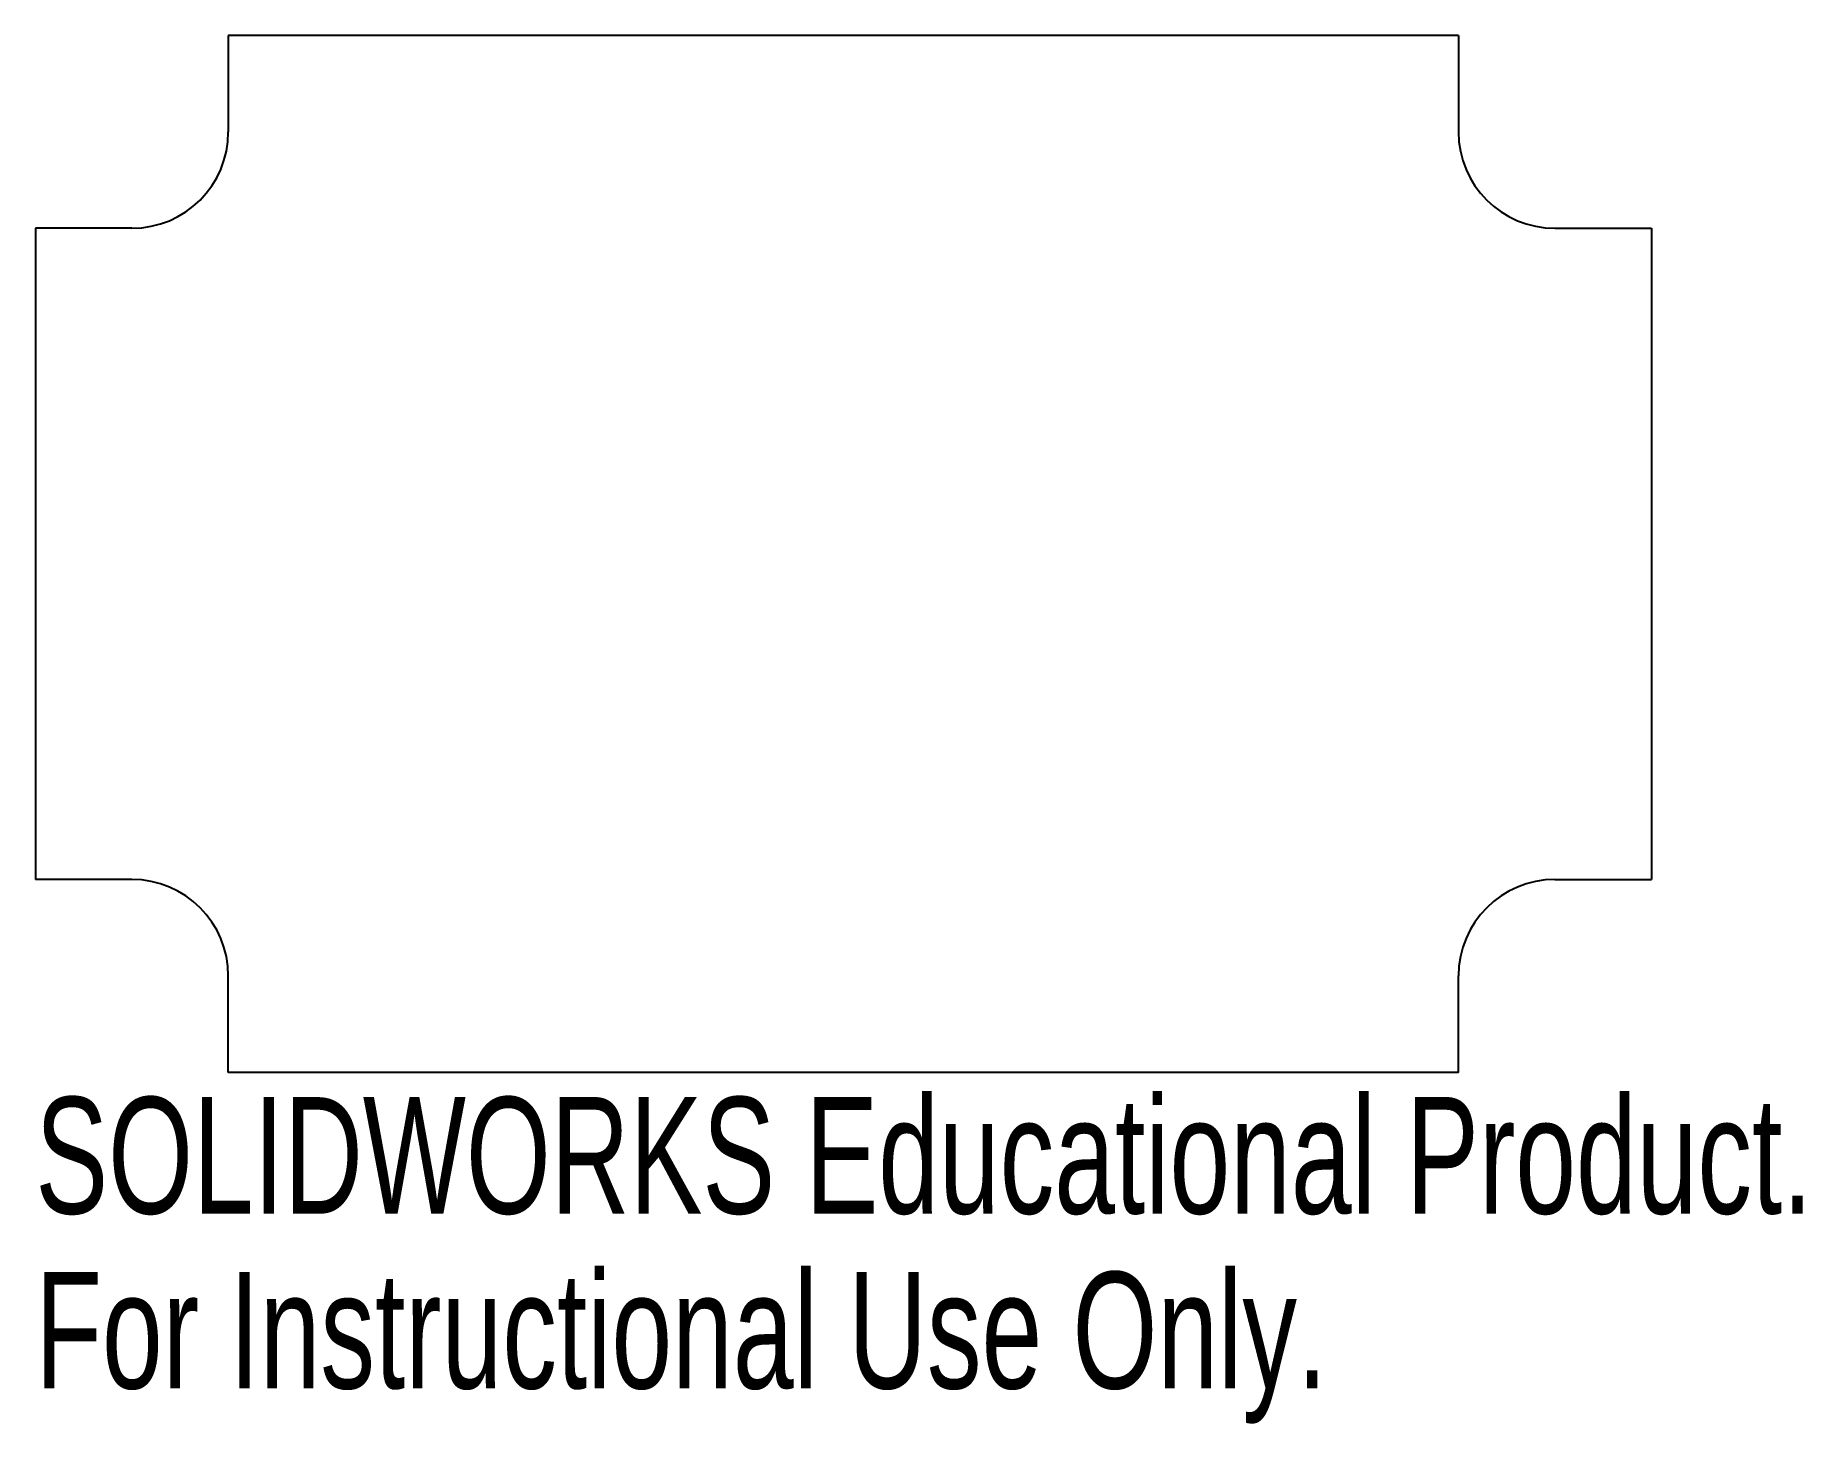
# Model space of a CAD drawing. Header units: millimetres. Extents: x -33.5 to 39.8, y -36.1 to 21.5.
import ezdxf

# ---------------------------------------------------------------- set-up
doc = ezdxf.new("R2010")
doc.units = ezdxf.units.MM
doc.styles.add('SLDTEXTSTYLE0', font='TXT', dxfattribs={"width": 0.7})

msp = doc.modelspace()

# ---------------------------------------------------------------- linework, layer by layer
at = {"color": 7, "linetype": 'Continuous', "lineweight": 25}
for p, q in [((25.5, 21.5), (-25.5, 21.5)), ((-25.5, 21.5), (-25.5, 17.5)), ((25.5, 21.5), (25.5, 17.5)), ((-29.5, 13.5), (-33.5, 13.5)), ((-33.5, 13.5), (-33.5, -13.5)), ((29.5, 13.5), (33.5, 13.5)), ((33.5, 13.5), (33.5, -13.5)), ((-29.5, -13.5), (-33.5, -13.5)), ((29.5, -13.5), (33.5, -13.5)), ((-25.5, -21.5), (-25.5, -17.5)), ((25.5, -21.5), (25.5, -17.5)), ((25.5, -21.5), (-25.5, -21.5))]:
    msp.add_line(p, q, dxfattribs=at)
for centre, start, end in [((-29.5, 17.5), 270, 0), ((29.5, 17.5), 180, 270), ((-29.5, -17.5), 0, 90), ((29.5, -17.5), 90, 180)]:
    msp.add_arc(centre, 4, start, end, dxfattribs=at)

# ---------------------------------------------------------------- texts
at = {"color": 7, "linetype": 'Continuous', "char_height": 4.83362, "attachment_point": 1, "style": 'SLDTEXTSTYLE0'}
for s, insert in [('SOLIDWORKS Educational Product.', (-33.5, -22.52)), ('For Instructional Use Only.', (-33.5, -29.77))]:
    msp.add_mtext(s, dxfattribs=dict(at, insert=insert))

doc.saveas('drawing.dxf')
